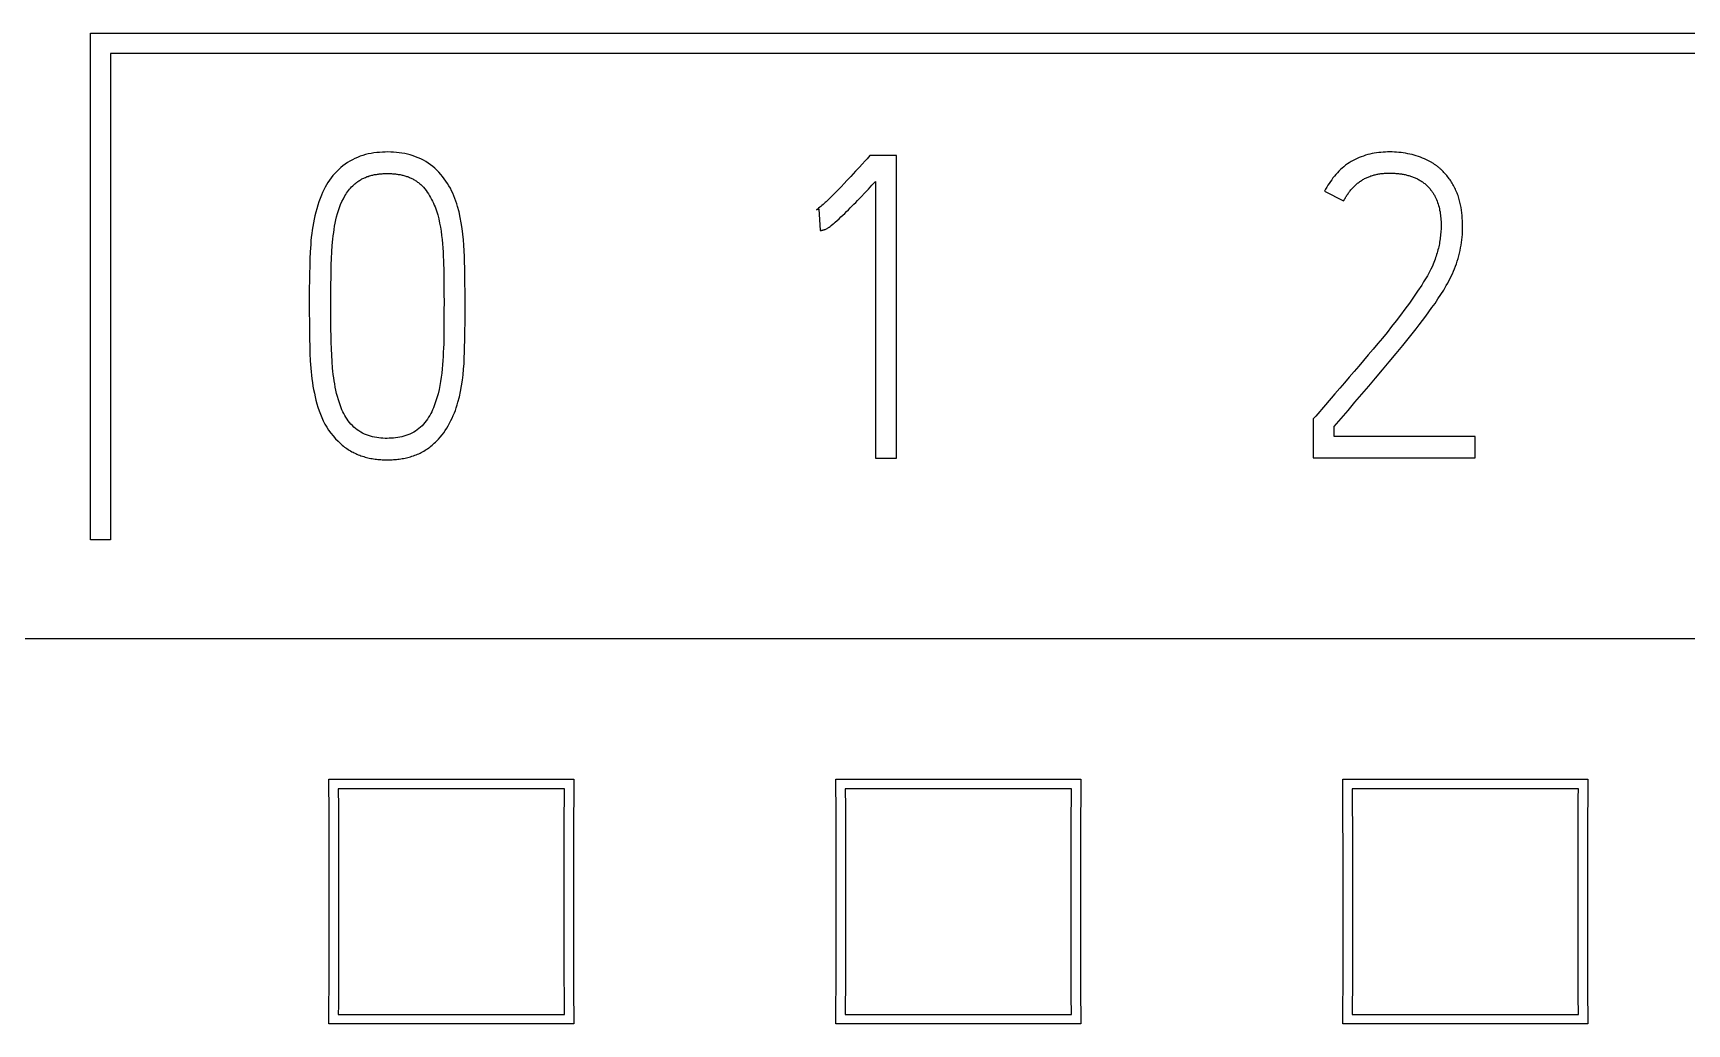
# Model space of a CAD drawing. Header units: inches. Extents: x 9000 to 22395, y 8106 to 17135.
# Drawn here: x 10440.54 to 10458.66, y 8375.86 to 8386.72 of the extents above; entities that cross this region are included whole.
import ezdxf

# ---------------------------------------------------------------- set-up
doc = ezdxf.new("R2010")
doc.units = ezdxf.units.IN
doc.header["$MEASUREMENT"] = 0
doc.layers.add('20000_FRONT_O', color=7, linetype='Continuous')
doc.layers.add('20500_FRONT_O_LABELING', color=7, linetype='Continuous')

msp = doc.modelspace()

# ---------------------------------------------------------------- linework, layer by layer
at = {"layer": '20000_FRONT_O', "linetype": 'Continuous'}
for p, q in [((10441.168, 8381.165), (10441.168, 8386.72)), ((10441.168, 8386.72), (10490.714, 8386.72)), ((10441.39, 8386.497), (10441.39, 8381.165)), ((10490.492, 8386.497), (10441.39, 8386.497)), ((10441.39, 8381.165), (10441.168, 8381.165)), ((10495.891, 8380.079), (10405.686, 8380.079)), ((10443.783, 8378.149), (10443.782, 8378.541)), ((10443.782, 8378.541), (10446.464, 8378.541)), ((10446.464, 8378.541), (10446.464, 8378.43)), ((10449.338, 8378.149), (10449.336, 8378.541)), ((10449.336, 8378.541), (10452.019, 8378.541)), ((10452.019, 8378.541), (10452.018, 8378.43)), ((10454.892, 8378.149), (10454.891, 8378.541)), ((10454.891, 8378.541), (10457.573, 8378.541)), ((10457.573, 8378.541), (10457.573, 8378.43)), ((10443.884, 8378.437), (10443.885, 8378.235)), ((10446.362, 8378.437), (10443.884, 8378.437)), ((10446.464, 8378.43), (10446.462, 8378.035)), ((10449.439, 8378.437), (10449.44, 8378.235)), ((10451.916, 8378.437), (10449.439, 8378.437)), ((10452.018, 8378.43), (10452.017, 8378.035)), ((10454.993, 8378.437), (10454.994, 8378.235)), ((10457.471, 8378.437), (10454.993, 8378.437)), ((10457.573, 8378.43), (10457.571, 8378.035)), ((10443.785, 8377.751), (10443.783, 8378.149)), ((10446.359, 8377.825), (10446.36, 8378.134)), ((10449.339, 8377.751), (10449.338, 8378.149)), ((10451.914, 8377.825), (10451.915, 8378.134)), ((10454.894, 8377.751), (10454.892, 8378.149)), ((10457.468, 8377.825), (10457.469, 8378.134)), ((10446.462, 8378.035), (10446.461, 8377.574)), ((10452.017, 8378.035), (10452.016, 8377.574)), ((10457.571, 8378.035), (10457.57, 8377.574)), ((10443.785, 8377.289), (10443.785, 8377.751)), ((10449.34, 8377.289), (10449.339, 8377.751)), ((10454.894, 8377.289), (10454.894, 8377.751)), ((10446.461, 8377.574), (10446.461, 8377.11)), ((10452.016, 8377.574), (10452.015, 8377.11)), ((10457.57, 8377.574), (10457.57, 8377.11)), ((10443.785, 8376.825), (10443.785, 8377.289)), ((10449.339, 8376.825), (10449.34, 8377.289)), ((10454.894, 8376.825), (10454.894, 8377.289)), ((10446.461, 8377.11), (10446.461, 8376.648)), ((10452.015, 8377.11), (10452.016, 8376.648)), ((10457.57, 8377.11), (10457.57, 8376.648)), ((10443.784, 8376.364), (10443.785, 8376.825)), ((10449.338, 8376.364), (10449.339, 8376.825)), ((10454.893, 8376.364), (10454.894, 8376.825)), ((10446.461, 8376.648), (10446.463, 8376.25)), ((10452.016, 8376.648), (10452.017, 8376.25)), ((10457.57, 8376.648), (10457.572, 8376.25)), ((10443.887, 8376.574), (10443.886, 8376.265)), ((10449.441, 8376.574), (10449.44, 8376.265)), ((10454.996, 8376.574), (10454.995, 8376.265)), ((10443.782, 8375.969), (10443.784, 8376.364)), ((10449.337, 8375.969), (10449.338, 8376.364)), ((10454.891, 8375.969), (10454.893, 8376.364)), ((10446.362, 8375.962), (10446.361, 8376.164)), ((10446.463, 8376.25), (10446.464, 8375.858)), ((10451.916, 8375.962), (10451.915, 8376.164)), ((10452.017, 8376.25), (10452.019, 8375.858)), ((10457.471, 8375.962), (10457.47, 8376.164)), ((10457.572, 8376.25), (10457.573, 8375.858)), ((10443.782, 8375.858), (10443.782, 8375.969)), ((10443.884, 8375.962), (10446.362, 8375.962)), ((10449.336, 8375.858), (10449.337, 8375.969)), ((10449.439, 8375.962), (10451.916, 8375.962)), ((10454.891, 8375.858), (10454.891, 8375.969)), ((10454.993, 8375.962), (10457.471, 8375.962)), ((10446.464, 8375.858), (10443.782, 8375.858)), ((10452.019, 8375.858), (10449.336, 8375.858)), ((10457.573, 8375.858), (10454.891, 8375.858))]:
    msp.add_line(p, q, dxfattribs=at)
for points in [[(10446.36, 8378.134), (10446.361, 8378.336), (10446.362, 8378.437)], [(10451.915, 8378.134), (10451.916, 8378.336), (10451.916, 8378.437)], [(10457.469, 8378.134), (10457.47, 8378.336), (10457.471, 8378.437)], [(10443.885, 8378.235), (10443.886, 8378.032), (10443.887, 8377.825), (10443.887, 8377.618), (10443.887, 8377.409), (10443.888, 8377.2), (10443.887, 8376.99), (10443.887, 8376.781), (10443.887, 8376.574)], [(10449.44, 8378.235), (10449.441, 8378.032), (10449.441, 8377.825), (10449.442, 8377.618), (10449.442, 8377.409), (10449.442, 8377.2), (10449.442, 8376.99), (10449.442, 8376.781), (10449.441, 8376.574)], [(10454.994, 8378.235), (10454.995, 8378.032), (10454.996, 8377.825), (10454.996, 8377.618), (10454.996, 8377.409), (10454.997, 8377.2), (10454.996, 8376.99), (10454.996, 8376.781), (10454.996, 8376.574)], [(10446.361, 8376.164), (10446.36, 8376.368), (10446.359, 8376.574), (10446.359, 8376.781), (10446.359, 8376.99), (10446.358, 8377.2), (10446.359, 8377.409), (10446.359, 8377.618), (10446.359, 8377.825)], [(10451.915, 8376.164), (10451.914, 8376.368), (10451.914, 8376.574), (10451.913, 8376.781), (10451.913, 8376.99), (10451.913, 8377.2), (10451.913, 8377.409), (10451.913, 8377.618), (10451.914, 8377.825)], [(10457.47, 8376.164), (10457.469, 8376.368), (10457.468, 8376.574), (10457.468, 8376.781), (10457.468, 8376.99), (10457.467, 8377.2), (10457.468, 8377.409), (10457.468, 8377.618), (10457.468, 8377.825)], [(10443.886, 8376.265), (10443.885, 8376.063), (10443.884, 8375.962)], [(10449.44, 8376.265), (10449.439, 8376.063), (10449.439, 8375.962)], [(10454.995, 8376.265), (10454.994, 8376.063), (10454.993, 8375.962)]]:
    msp.add_lwpolyline(points, dxfattribs=at)
at = {"layer": '20500_FRONT_O_LABELING', "linetype": 'Continuous'}
for p, q in [((10449.677, 8385.342), (10449.656, 8385.319)), ((10449.709, 8385.379), (10449.677, 8385.342)), ((10450, 8385.379), (10449.709, 8385.379)), ((10450, 8382.06), (10450, 8385.379)), ((10449.552, 8385.205), (10449.499, 8385.148)), ((10449.594, 8385.25), (10449.552, 8385.205)), ((10449.625, 8385.284), (10449.594, 8385.25)), ((10449.656, 8385.319), (10449.625, 8385.284)), ((10449.351, 8384.99), (10449.329, 8384.968)), ((10449.372, 8385.013), (10449.351, 8384.99)), ((10449.394, 8385.035), (10449.372, 8385.013)), ((10449.426, 8385.069), (10449.394, 8385.035)), ((10449.457, 8385.102), (10449.426, 8385.069)), ((10449.499, 8385.148), (10449.457, 8385.102)), ((10449.653, 8384.968), (10449.692, 8385.009)), ((10449.692, 8385.009), (10449.731, 8385.051)), ((10449.731, 8385.051), (10449.77, 8385.093)), ((10449.77, 8385.093), (10449.77, 8382.06)), ((10454.691, 8384.986), (10454.899, 8384.879)), ((10449.122, 8384.783), (10449.15, 8384.792)), ((10449.15, 8384.792), (10449.164, 8384.556)), ((10449.614, 8384.926), (10449.653, 8384.968)), ((10445.042, 8383.861), (10445.043, 8383.769)), ((10445.043, 8383.769), (10445.042, 8383.678)), ((10454.699, 8382.644), (10454.593, 8382.522)), ((10454.804, 8382.765), (10454.699, 8382.644)), ((10454.593, 8382.522), (10454.566, 8382.49)), ((10454.566, 8382.49), (10454.566, 8382.065)), ((10454.797, 8382.296), (10454.797, 8382.407)), ((10456.341, 8382.296), (10454.797, 8382.296)), ((10456.341, 8382.065), (10456.341, 8382.296)), ((10449.77, 8382.06), (10450, 8382.06)), ((10454.566, 8382.065), (10456.341, 8382.065))]:
    msp.add_line(p, q, dxfattribs=at)
for points in [[(10445.272, 8384.023), (10445.271, 8384.085), (10445.27, 8384.146), (10445.269, 8384.208), (10445.267, 8384.27), (10445.264, 8384.331), (10445.26, 8384.393), (10445.255, 8384.454), (10445.248, 8384.515), (10445.241, 8384.576), (10445.231, 8384.638), (10445.22, 8384.698), (10445.207, 8384.759), (10445.191, 8384.818), (10445.182, 8384.848), (10445.173, 8384.877), (10445.162, 8384.906), (10445.151, 8384.934), (10445.139, 8384.963), (10445.126, 8384.99), (10445.112, 8385.018), (10445.097, 8385.045), (10445.081, 8385.071), (10445.064, 8385.097), (10445.046, 8385.122), (10445.027, 8385.147), (10445.008, 8385.171), (10444.987, 8385.194), (10444.965, 8385.216), (10444.943, 8385.237), (10444.919, 8385.257), (10444.895, 8385.276), (10444.87, 8385.294), (10444.843, 8385.31), (10444.817, 8385.326), (10444.789, 8385.34), (10444.761, 8385.352), (10444.732, 8385.364), (10444.703, 8385.374), (10444.673, 8385.384), (10444.643, 8385.391), (10444.613, 8385.398), (10444.582, 8385.404), (10444.552, 8385.408), (10444.521, 8385.411), (10444.49, 8385.414), (10444.459, 8385.415), (10444.428, 8385.416), (10444.397, 8385.415), (10444.367, 8385.414), (10444.336, 8385.412), (10444.305, 8385.409), (10444.274, 8385.405), (10444.244, 8385.4), (10444.213, 8385.394), (10444.183, 8385.387), (10444.154, 8385.378), (10444.124, 8385.369), (10444.095, 8385.357), (10444.067, 8385.345), (10444.039, 8385.331), (10444.012, 8385.316), (10443.986, 8385.3), (10443.96, 8385.283), (10443.936, 8385.265), (10443.912, 8385.245), (10443.889, 8385.225), (10443.867, 8385.203), (10443.846, 8385.181), (10443.826, 8385.157), (10443.807, 8385.133), (10443.789, 8385.108), (10443.771, 8385.082), (10443.755, 8385.056), (10443.74, 8385.029), (10443.725, 8385.001), (10443.712, 8384.973), (10443.7, 8384.944)], [(10455.83, 8385.319), (10455.808, 8385.33), (10455.786, 8385.34), (10455.763, 8385.349), (10455.741, 8385.358), (10455.718, 8385.366), (10455.695, 8385.374), (10455.671, 8385.381), (10455.648, 8385.387), (10455.624, 8385.392), (10455.601, 8385.397), (10455.577, 8385.402), (10455.553, 8385.406), (10455.528, 8385.409), (10455.504, 8385.411), (10455.479, 8385.413), (10455.455, 8385.415), (10455.43, 8385.416), (10455.406, 8385.416), (10455.381, 8385.416), (10455.357, 8385.415), (10455.332, 8385.414), (10455.308, 8385.412), (10455.283, 8385.41), (10455.259, 8385.406), (10455.235, 8385.403), (10455.211, 8385.398), (10455.187, 8385.393), (10455.163, 8385.387), (10455.139, 8385.38), (10455.115, 8385.372), (10455.092, 8385.364), (10455.069, 8385.355), (10455.047, 8385.345), (10455.025, 8385.335), (10455.003, 8385.323), (10454.982, 8385.311), (10454.961, 8385.298), (10454.94, 8385.285), (10454.921, 8385.27), (10454.901, 8385.255), (10454.883, 8385.24), (10454.865, 8385.223), (10454.847, 8385.206), (10454.83, 8385.188), (10454.814, 8385.17), (10454.798, 8385.151), (10454.782, 8385.132), (10454.768, 8385.112), (10454.754, 8385.092), (10454.74, 8385.072), (10454.727, 8385.051), (10454.714, 8385.029), (10454.702, 8385.008), (10454.691, 8384.986)], [(10444.044, 8385.046), (10444.051, 8385.053), (10444.059, 8385.061), (10444.067, 8385.068), (10444.075, 8385.075), (10444.083, 8385.081), (10444.091, 8385.087), (10444.099, 8385.093), (10444.108, 8385.099), (10444.117, 8385.105), (10444.126, 8385.11), (10444.135, 8385.116), (10444.144, 8385.121), (10444.153, 8385.125), (10444.163, 8385.13), (10444.172, 8385.134), (10444.182, 8385.138), (10444.192, 8385.142), (10444.201, 8385.146), (10444.211, 8385.149), (10444.221, 8385.153), (10444.231, 8385.156), (10444.241, 8385.158), (10444.251, 8385.161), (10444.262, 8385.163), (10444.272, 8385.166), (10444.282, 8385.168), (10444.293, 8385.17), (10444.303, 8385.171), (10444.313, 8385.173), (10444.324, 8385.174), (10444.334, 8385.175), (10444.345, 8385.177), (10444.355, 8385.177), (10444.365, 8385.178), (10444.376, 8385.179), (10444.386, 8385.179), (10444.396, 8385.18), (10444.407, 8385.18), (10444.417, 8385.18), (10444.428, 8385.18), (10444.438, 8385.18), (10444.448, 8385.18), (10444.459, 8385.179), (10444.469, 8385.179), (10444.479, 8385.178), (10444.49, 8385.177), (10444.5, 8385.176), (10444.511, 8385.175), (10444.521, 8385.174), (10444.531, 8385.173), (10444.542, 8385.171), (10444.552, 8385.169), (10444.562, 8385.168), (10444.573, 8385.165), (10444.583, 8385.163), (10444.593, 8385.161), (10444.603, 8385.158), (10444.613, 8385.155), (10444.623, 8385.152), (10444.633, 8385.149), (10444.643, 8385.146), (10444.653, 8385.142), (10444.663, 8385.138), (10444.672, 8385.134), (10444.682, 8385.13), (10444.691, 8385.125), (10444.701, 8385.12), (10444.71, 8385.115), (10444.719, 8385.11), (10444.728, 8385.105), (10444.737, 8385.099), (10444.746, 8385.093), (10444.754, 8385.087), (10444.763, 8385.081), (10444.771, 8385.074), (10444.779, 8385.068), (10444.787, 8385.061), (10444.795, 8385.053), (10444.802, 8385.046)], [(10454.899, 8384.879), (10454.904, 8384.889), (10454.909, 8384.898), (10454.914, 8384.907), (10454.919, 8384.916), (10454.924, 8384.925), (10454.93, 8384.933), (10454.935, 8384.942), (10454.941, 8384.951), (10454.947, 8384.959), (10454.953, 8384.968), (10454.959, 8384.976), (10454.965, 8384.984), (10454.971, 8384.992), (10454.978, 8385), (10454.984, 8385.008), (10454.991, 8385.016), (10454.998, 8385.023), (10455.006, 8385.031), (10455.013, 8385.038), (10455.02, 8385.045), (10455.028, 8385.053), (10455.036, 8385.059), (10455.044, 8385.066), (10455.051, 8385.073), (10455.06, 8385.079), (10455.068, 8385.085), (10455.076, 8385.091), (10455.085, 8385.097), (10455.093, 8385.103), (10455.102, 8385.108), (10455.111, 8385.114), (10455.12, 8385.119), (10455.129, 8385.124), (10455.138, 8385.128), (10455.148, 8385.133), (10455.157, 8385.137), (10455.167, 8385.141), (10455.176, 8385.145), (10455.186, 8385.149), (10455.196, 8385.153), (10455.205, 8385.156), (10455.215, 8385.159), (10455.225, 8385.162), (10455.235, 8385.165), (10455.245, 8385.167), (10455.255, 8385.17), (10455.265, 8385.172), (10455.275, 8385.174), (10455.286, 8385.176), (10455.296, 8385.177), (10455.306, 8385.179), (10455.316, 8385.18), (10455.327, 8385.181), (10455.337, 8385.182), (10455.347, 8385.183), (10455.358, 8385.184), (10455.368, 8385.184), (10455.378, 8385.185), (10455.389, 8385.185), (10455.399, 8385.185), (10455.409, 8385.185), (10455.419, 8385.185), (10455.43, 8385.184), (10455.44, 8385.184), (10455.45, 8385.183), (10455.461, 8385.183), (10455.471, 8385.182), (10455.481, 8385.181), (10455.491, 8385.18), (10455.501, 8385.179), (10455.512, 8385.178), (10455.522, 8385.177), (10455.532, 8385.175), (10455.542, 8385.173), (10455.553, 8385.172), (10455.563, 8385.17), (10455.573, 8385.168), (10455.583, 8385.165), (10455.593, 8385.163), (10455.603, 8385.16), (10455.613, 8385.157), (10455.623, 8385.155), (10455.633, 8385.151), (10455.643, 8385.148), (10455.652, 8385.145), (10455.662, 8385.141), (10455.672, 8385.137), (10455.681, 8385.133), (10455.691, 8385.129), (10455.7, 8385.124), (10455.709, 8385.12), (10455.718, 8385.115), (10455.727, 8385.11), (10455.736, 8385.105), (10455.745, 8385.099), (10455.754, 8385.093), (10455.762, 8385.088), (10455.771, 8385.081), (10455.779, 8385.075), (10455.787, 8385.069), (10455.795, 8385.062), (10455.803, 8385.055), (10455.81, 8385.048), (10455.818, 8385.041), (10455.825, 8385.034), (10455.832, 8385.026), (10455.839, 8385.018), (10455.846, 8385.011), (10455.852, 8385.002), (10455.859, 8384.994), (10455.865, 8384.986)], [(10455.967, 8385.224), (10455.961, 8385.229), (10455.955, 8385.234), (10455.95, 8385.239), (10455.944, 8385.244), (10455.938, 8385.249), (10455.932, 8385.254), (10455.926, 8385.258), (10455.92, 8385.263), (10455.914, 8385.267), (10455.908, 8385.272), (10455.902, 8385.276), (10455.896, 8385.28), (10455.889, 8385.285), (10455.883, 8385.289), (10455.877, 8385.293), (10455.87, 8385.297), (10455.864, 8385.301), (10455.857, 8385.304), (10455.85, 8385.308), (10455.844, 8385.312), (10455.837, 8385.315), (10455.83, 8385.319)], [(10456.124, 8384.163), (10456.134, 8384.191), (10456.144, 8384.22), (10456.152, 8384.248), (10456.161, 8384.277), (10456.168, 8384.306), (10456.175, 8384.335), (10456.181, 8384.365), (10456.186, 8384.394), (10456.19, 8384.423), (10456.194, 8384.453), (10456.197, 8384.483), (10456.2, 8384.512), (10456.202, 8384.542), (10456.203, 8384.572), (10456.203, 8384.601), (10456.202, 8384.631), (10456.201, 8384.661), (10456.199, 8384.69), (10456.197, 8384.72), (10456.194, 8384.749), (10456.19, 8384.779), (10456.185, 8384.808), (10456.182, 8384.823), (10456.179, 8384.837), (10456.176, 8384.852), (10456.173, 8384.866), (10456.169, 8384.881), (10456.165, 8384.895), (10456.161, 8384.91), (10456.157, 8384.924), (10456.152, 8384.938), (10456.147, 8384.952), (10456.142, 8384.966), (10456.136, 8384.98), (10456.13, 8384.994), (10456.124, 8385.007), (10456.118, 8385.021), (10456.111, 8385.034), (10456.104, 8385.047), (10456.097, 8385.06), (10456.089, 8385.073), (10456.081, 8385.085), (10456.073, 8385.098), (10456.065, 8385.11), (10456.056, 8385.122), (10456.047, 8385.134), (10456.038, 8385.146), (10456.028, 8385.158), (10456.018, 8385.169), (10456.008, 8385.181), (10455.998, 8385.192), (10455.988, 8385.203), (10455.977, 8385.214), (10455.967, 8385.224)], [(10443.803, 8383.755), (10443.804, 8383.896), (10443.804, 8383.967), (10443.805, 8384.038), (10443.806, 8384.109), (10443.808, 8384.18), (10443.81, 8384.25), (10443.814, 8384.321), (10443.819, 8384.391), (10443.826, 8384.462), (10443.829, 8384.497), (10443.834, 8384.532), (10443.839, 8384.567), (10443.844, 8384.602), (10443.851, 8384.637), (10443.858, 8384.671), (10443.866, 8384.706), (10443.875, 8384.74), (10443.886, 8384.774), (10443.897, 8384.807), (10443.91, 8384.84), (10443.924, 8384.872), (10443.94, 8384.904), (10443.957, 8384.935), (10443.966, 8384.95), (10443.976, 8384.964), (10443.986, 8384.979), (10443.997, 8384.993), (10444.008, 8385.007), (10444.019, 8385.02), (10444.031, 8385.033), (10444.044, 8385.046)], [(10444.802, 8385.046), (10444.818, 8385.029), (10444.833, 8385.011), (10444.847, 8384.993), (10444.86, 8384.975), (10444.873, 8384.956), (10444.885, 8384.936), (10444.896, 8384.917), (10444.907, 8384.896), (10444.918, 8384.876), (10444.927, 8384.855), (10444.936, 8384.834), (10444.945, 8384.813), (10444.96, 8384.77), (10444.974, 8384.726), (10444.985, 8384.682), (10444.995, 8384.637), (10445.004, 8384.592), (10445.011, 8384.547), (10445.017, 8384.501), (10445.022, 8384.456), (10445.026, 8384.41), (10445.029, 8384.364), (10445.032, 8384.318), (10445.034, 8384.272), (10445.036, 8384.226), (10445.037, 8384.181), (10445.039, 8384.135), (10445.04, 8384.089), (10445.04, 8384.043), (10445.041, 8383.998), (10445.042, 8383.952), (10445.042, 8383.906), (10445.042, 8383.861)], [(10455.865, 8384.986), (10455.87, 8384.978), (10455.875, 8384.971), (10455.88, 8384.964), (10455.884, 8384.956), (10455.889, 8384.949), (10455.893, 8384.941), (10455.897, 8384.933), (10455.901, 8384.925), (10455.909, 8384.91), (10455.916, 8384.894), (10455.922, 8384.878), (10455.928, 8384.861), (10455.934, 8384.845), (10455.939, 8384.828), (10455.944, 8384.811), (10455.948, 8384.794), (10455.951, 8384.777), (10455.955, 8384.76), (10455.957, 8384.743), (10455.96, 8384.725), (10455.962, 8384.708), (10455.964, 8384.69), (10455.965, 8384.673), (10455.966, 8384.655), (10455.966, 8384.638), (10455.967, 8384.62), (10455.967, 8384.603), (10455.966, 8384.585), (10455.966, 8384.568), (10455.965, 8384.55), (10455.964, 8384.533), (10455.962, 8384.515), (10455.96, 8384.498), (10455.958, 8384.48), (10455.956, 8384.463), (10455.954, 8384.446), (10455.951, 8384.428), (10455.948, 8384.411), (10455.944, 8384.394), (10455.941, 8384.377), (10455.937, 8384.36), (10455.932, 8384.343), (10455.928, 8384.326), (10455.923, 8384.309), (10455.918, 8384.292), (10455.913, 8384.275), (10455.907, 8384.258), (10455.902, 8384.242)], [(10443.7, 8384.944), (10443.685, 8384.907), (10443.672, 8384.869), (10443.659, 8384.832), (10443.648, 8384.793), (10443.637, 8384.755), (10443.628, 8384.716), (10443.62, 8384.678), (10443.612, 8384.639), (10443.605, 8384.6), (10443.599, 8384.56), (10443.594, 8384.521), (10443.589, 8384.481), (10443.585, 8384.442), (10443.582, 8384.402), (10443.577, 8384.323), (10443.573, 8384.243), (10443.571, 8384.163), (10443.569, 8384.083), (10443.568, 8384.004), (10443.567, 8383.924), (10443.567, 8383.844), (10443.567, 8383.765), (10443.567, 8383.685), (10443.568, 8383.525)], [(10449.329, 8384.968), (10449.307, 8384.946), (10449.296, 8384.935), (10449.285, 8384.924), (10449.274, 8384.914), (10449.263, 8384.903), (10449.252, 8384.892), (10449.241, 8384.882), (10449.229, 8384.871), (10449.218, 8384.861), (10449.207, 8384.851), (10449.195, 8384.84), (10449.183, 8384.83), (10449.171, 8384.82), (10449.16, 8384.81), (10449.147, 8384.801), (10449.135, 8384.791), (10449.129, 8384.787), (10449.122, 8384.783)], [(10449.212, 8384.565), (10449.219, 8384.568), (10449.226, 8384.57), (10449.232, 8384.573), (10449.239, 8384.577), (10449.245, 8384.58), (10449.251, 8384.584), (10449.257, 8384.588), (10449.263, 8384.592), (10449.274, 8384.601), (10449.285, 8384.61), (10449.307, 8384.628), (10449.318, 8384.637), (10449.329, 8384.646), (10449.35, 8384.665), (10449.371, 8384.684), (10449.392, 8384.704), (10449.413, 8384.723), (10449.434, 8384.743), (10449.454, 8384.763), (10449.474, 8384.783), (10449.494, 8384.803), (10449.514, 8384.824), (10449.534, 8384.844), (10449.554, 8384.864), (10449.574, 8384.885), (10449.614, 8384.926)], [(10449.164, 8384.556), (10449.165, 8384.556), (10449.166, 8384.557), (10449.168, 8384.557), (10449.169, 8384.557), (10449.17, 8384.557), (10449.171, 8384.557), (10449.172, 8384.557), (10449.173, 8384.557), (10449.174, 8384.557), (10449.175, 8384.557), (10449.176, 8384.557), (10449.178, 8384.557), (10449.18, 8384.558), (10449.182, 8384.558), (10449.184, 8384.558), (10449.186, 8384.559), (10449.189, 8384.559), (10449.191, 8384.56), (10449.193, 8384.56), (10449.195, 8384.561), (10449.197, 8384.561), (10449.199, 8384.562), (10449.202, 8384.562), (10449.204, 8384.563), (10449.206, 8384.563), (10449.208, 8384.564), (10449.21, 8384.565), (10449.212, 8384.565)], [(10455.902, 8384.242), (10455.895, 8384.222), (10455.887, 8384.203), (10455.88, 8384.185), (10455.871, 8384.166), (10455.854, 8384.13), (10455.836, 8384.095), (10455.816, 8384.06), (10455.796, 8384.025), (10455.775, 8383.991), (10455.754, 8383.957), (10455.71, 8383.89), (10455.665, 8383.824), (10455.619, 8383.758), (10455.571, 8383.693), (10455.523, 8383.629), (10455.475, 8383.565), (10455.425, 8383.502), (10455.375, 8383.439), (10455.324, 8383.377), (10455.272, 8383.316), (10455.221, 8383.254), (10455.169, 8383.193), (10455.117, 8383.131), (10455.065, 8383.07), (10455.013, 8383.009), (10454.961, 8382.948), (10454.909, 8382.887), (10454.856, 8382.826), (10454.804, 8382.765)], [(10455.174, 8382.85), (10455.249, 8382.938), (10455.324, 8383.027), (10455.399, 8383.117), (10455.473, 8383.206), (10455.547, 8383.296), (10455.62, 8383.386), (10455.692, 8383.477), (10455.728, 8383.523), (10455.763, 8383.569), (10455.798, 8383.616), (10455.833, 8383.663), (10455.866, 8383.71), (10455.9, 8383.757), (10455.932, 8383.805), (10455.964, 8383.853), (10455.995, 8383.902), (10456.024, 8383.952), (10456.039, 8383.978), (10456.052, 8384.003), (10456.065, 8384.029), (10456.078, 8384.055), (10456.09, 8384.082), (10456.102, 8384.108), (10456.113, 8384.136), (10456.124, 8384.163)], [(10444.959, 8382.245), (10444.981, 8382.267), (10445.001, 8382.291), (10445.021, 8382.314), (10445.039, 8382.339), (10445.057, 8382.364), (10445.074, 8382.39), (10445.09, 8382.416), (10445.104, 8382.443), (10445.118, 8382.471), (10445.132, 8382.499), (10445.144, 8382.527), (10445.156, 8382.555), (10445.167, 8382.584), (10445.177, 8382.613), (10445.186, 8382.643), (10445.195, 8382.673), (10445.211, 8382.732), (10445.224, 8382.792), (10445.235, 8382.853), (10445.244, 8382.914), (10445.251, 8382.975), (10445.257, 8383.037), (10445.262, 8383.098), (10445.265, 8383.16), (10445.268, 8383.222), (10445.269, 8383.284), (10445.271, 8383.345), (10445.272, 8383.407), (10445.272, 8383.469), (10445.273, 8383.53), (10445.273, 8383.592), (10445.274, 8383.653), (10445.274, 8383.715), (10445.273, 8383.777), (10445.273, 8383.838), (10445.272, 8384.023)], [(10443.908, 8382.634), (10443.896, 8382.667), (10443.885, 8382.701), (10443.875, 8382.735), (10443.866, 8382.769), (10443.858, 8382.804), (10443.851, 8382.838), (10443.845, 8382.873), (10443.839, 8382.908), (10443.834, 8382.942), (10443.829, 8382.977), (10443.825, 8383.013), (10443.822, 8383.048), (10443.816, 8383.118), (10443.812, 8383.189), (10443.809, 8383.26), (10443.807, 8383.33), (10443.805, 8383.401), (10443.804, 8383.472), (10443.803, 8383.543), (10443.803, 8383.613), (10443.803, 8383.684), (10443.803, 8383.755)], [(10443.568, 8383.525), (10443.569, 8383.446), (10443.57, 8383.366), (10443.571, 8383.286), (10443.574, 8383.207), (10443.577, 8383.127), (10443.583, 8383.048), (10443.587, 8383.008), (10443.591, 8382.968), (10443.595, 8382.929), (10443.601, 8382.889), (10443.607, 8382.85), (10443.614, 8382.811), (10443.622, 8382.771), (10443.63, 8382.733), (10443.64, 8382.694), (10443.651, 8382.656), (10443.662, 8382.618), (10443.675, 8382.58), (10443.688, 8382.542), (10443.703, 8382.506), (10443.72, 8382.469), (10443.738, 8382.434), (10443.758, 8382.4), (10443.779, 8382.367), (10443.803, 8382.334), (10443.827, 8382.303), (10443.854, 8382.273), (10443.882, 8382.245)], [(10445.042, 8383.678), (10445.042, 8383.587), (10445.042, 8383.541), (10445.042, 8383.495), (10445.041, 8383.45), (10445.041, 8383.404), (10445.04, 8383.358), (10445.039, 8383.313), (10445.037, 8383.267), (10445.035, 8383.221), (10445.033, 8383.176), (10445.031, 8383.13), (10445.027, 8383.084), (10445.023, 8383.038), (10445.018, 8382.993), (10445.012, 8382.947), (10445.006, 8382.901), (10444.998, 8382.856), (10444.988, 8382.811), (10444.978, 8382.766), (10444.965, 8382.721), (10444.951, 8382.676), (10444.936, 8382.633), (10444.927, 8382.611), (10444.918, 8382.59), (10444.908, 8382.569), (10444.897, 8382.548), (10444.886, 8382.528), (10444.874, 8382.508), (10444.861, 8382.488), (10444.847, 8382.469), (10444.833, 8382.451), (10444.818, 8382.433), (10444.802, 8382.416), (10444.785, 8382.4), (10444.768, 8382.384), (10444.75, 8382.37), (10444.731, 8382.357), (10444.711, 8382.344), (10444.691, 8382.333), (10444.67, 8382.323), (10444.648, 8382.314), (10444.626, 8382.307), (10444.604, 8382.3), (10444.582, 8382.294), (10444.559, 8382.289), (10444.536, 8382.285), (10444.513, 8382.282), (10444.49, 8382.28), (10444.466, 8382.278), (10444.443, 8382.278), (10444.42, 8382.277), (10444.397, 8382.277), (10444.374, 8382.278), (10444.351, 8382.28), (10444.328, 8382.282), (10444.305, 8382.286), (10444.282, 8382.29), (10444.26, 8382.295), (10444.237, 8382.3), (10444.215, 8382.307), (10444.193, 8382.315), (10444.171, 8382.324), (10444.15, 8382.334), (10444.13, 8382.345), (10444.11, 8382.358), (10444.091, 8382.371), (10444.073, 8382.385), (10444.055, 8382.4), (10444.039, 8382.417), (10444.023, 8382.434), (10444.008, 8382.451), (10443.994, 8382.47), (10443.981, 8382.489), (10443.968, 8382.508), (10443.956, 8382.528), (10443.945, 8382.548), (10443.934, 8382.569), (10443.925, 8382.59), (10443.916, 8382.612), (10443.908, 8382.634)], [(10454.797, 8382.407), (10454.872, 8382.495), (10454.948, 8382.584), (10455.023, 8382.673), (10455.174, 8382.85)], [(10443.882, 8382.245), (10443.893, 8382.234), (10443.905, 8382.223), (10443.916, 8382.212), (10443.928, 8382.202), (10443.941, 8382.192), (10443.953, 8382.182), (10443.966, 8382.173), (10443.978, 8382.164), (10443.991, 8382.155), (10444.005, 8382.147), (10444.018, 8382.139), (10444.032, 8382.131), (10444.046, 8382.124), (10444.06, 8382.117), (10444.075, 8382.11), (10444.089, 8382.103), (10444.104, 8382.097), (10444.119, 8382.092), (10444.133, 8382.086), (10444.148, 8382.081), (10444.163, 8382.077), (10444.178, 8382.072), (10444.194, 8382.068), (10444.209, 8382.065), (10444.224, 8382.061), (10444.24, 8382.058), (10444.256, 8382.055), (10444.271, 8382.053), (10444.287, 8382.05), (10444.303, 8382.049), (10444.318, 8382.047), (10444.334, 8382.045), (10444.35, 8382.044), (10444.365, 8382.043), (10444.381, 8382.042), (10444.397, 8382.042), (10444.412, 8382.042), (10444.428, 8382.042), (10444.444, 8382.042), (10444.459, 8382.042), (10444.475, 8382.043), (10444.491, 8382.044), (10444.506, 8382.045), (10444.522, 8382.046), (10444.538, 8382.048), (10444.553, 8382.05), (10444.569, 8382.052), (10444.585, 8382.055), (10444.6, 8382.057), (10444.616, 8382.061), (10444.631, 8382.064), (10444.647, 8382.068), (10444.662, 8382.072), (10444.677, 8382.076), (10444.692, 8382.081), (10444.707, 8382.086), (10444.722, 8382.091), (10444.737, 8382.097), (10444.751, 8382.103), (10444.766, 8382.109), (10444.78, 8382.116), (10444.794, 8382.123), (10444.808, 8382.13), (10444.822, 8382.138), (10444.836, 8382.146), (10444.849, 8382.155), (10444.862, 8382.163), (10444.875, 8382.173), (10444.888, 8382.182), (10444.9, 8382.192), (10444.913, 8382.202), (10444.925, 8382.212), (10444.936, 8382.223), (10444.948, 8382.234), (10444.959, 8382.245)]]:
    msp.add_lwpolyline(points, dxfattribs=at)

doc.saveas('drawing.dxf')
